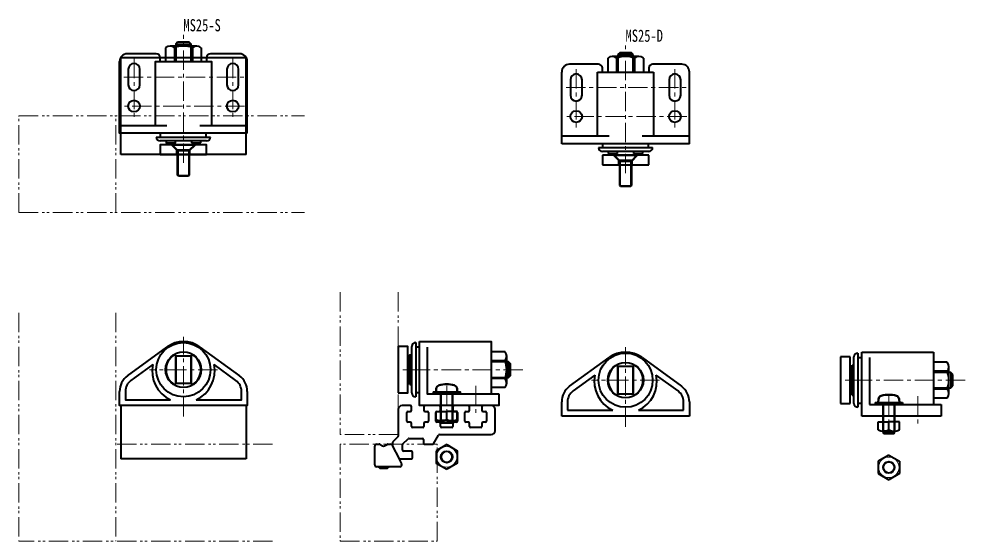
# Model space of a CAD drawing. Units: millimetres on the paper. Extents: x -622 to 995, y -460 to 705.
# Drawn here: x -19.5 to 225, y 154.5 to 289.3 of the extents above; entities that cross this region are included whole.
import ezdxf
from ezdxf.enums import TextEntityAlignment as Align

# ---------------------------------------------------------------- set-up
doc = ezdxf.new("R2010")
doc.units = ezdxf.units.MM
doc.linetypes.add('CHAIN1', pattern=[8, 5, -1, 1, -1])
doc.linetypes.add('DOUBLE_CHAIN1', pattern=[8.8, 5, -1, 0.6, -0.6, 0.6, -1])
for name, color, linetype, lineweight in [('0-0', 7, 'Continuous', 18), ('0-1', 4, 'Continuous', 18), ('0-2', 7, 'Continuous', 40), ('0-3', 4, 'Continuous', 18), ('0-4', 4, 'DOUBLE_CHAIN1', 18)]:
    doc.layers.add(name, color=color, linetype=linetype, lineweight=lineweight)
doc.styles.add('ＭＳ ゴシック', font='')
doc.styles.get('ＭＳ ゴシック').set_extended_font_data('MS Gothic')

msp = doc.modelspace()

# ---------------------------------------------------------------- linework, layer by layer
at = {"layer": '0-0', "color": 4, "linetype": 'CHAIN1'}
for p, q in [((23, 252.199), (23, 285.19)), ((137.235, 249.497), (137.235, 282.488)), ((10.25, 279.044), (10.25, 263.249)), ((35.75, 279.044), (35.75, 263.249)), ((124.485, 276.342), (124.485, 260.548)), ((149.985, 276.342), (149.985, 260.548)), ((7.636, 274.328), (38.792, 274.328)), ((121.871, 271.626), (153.026, 271.626)), ((38.792, 266.828), (7.636, 266.828)), ((153.026, 264.126), (121.871, 264.126)), ((23, 186.684), (23, 207.251)), ((137.235, 183.982), (137.235, 204.55)), ((31.794, 198.75), (14.215, 198.75)), ((110.721, 198.75), (79.321, 198.75)), ((146.028, 196.048), (128.449, 196.048)), ((224.955, 196.048), (193.556, 196.048)), ((91.019, 194.584), (91.019, 187.557)), ((98.519, 194.584), (98.519, 187.557)), ((205.254, 191.882), (205.254, 184.855)), ((212.754, 191.882), (212.754, 184.855))]:
    msp.add_line(p, q, dxfattribs=at)
at = {"layer": '0-0', "lineweight": 40}
for p, q in [((18.381, 281.913), (18.381, 278.328)), ((26.464, 282.328), (19.536, 282.328)), ((20.691, 281.913), (20.691, 278.328)), ((21, 282.828), (25, 282.828)), ((25.309, 281.913), (25.309, 278.328)), ((27.619, 281.913), (27.619, 278.328)), ((16, 280.328), (8.5, 280.328)), ((17, 278.328), (17, 279.328)), ((29, 279.328), (29, 278.328)), ((37.5, 280.328), (30, 280.328)), ((132.616, 279.211), (132.616, 275.626)), ((140.699, 279.626), (133.771, 279.626)), ((134.925, 279.211), (134.925, 275.626)), ((135.735, 280.626), (135.235, 280.126)), ((135.235, 280.126), (139.235, 280.126)), ((135.235, 280.126), (135.235, 275.626)), ((138.735, 280.626), (135.735, 280.626)), ((139.235, 280.126), (138.735, 280.626)), ((139.235, 275.626), (139.235, 280.126)), ((139.544, 279.211), (139.544, 275.626)), ((141.854, 279.211), (141.854, 275.626)), ((8.75, 276.328), (8.75, 272.328)), ((11.75, 272.328), (11.75, 276.328)), ((34.25, 276.328), (34.25, 272.328)), ((37.25, 272.328), (37.25, 276.328)), ((39.5, 259.828), (39.5, 278.328)), ((130.235, 277.626), (122.735, 277.626)), ((131.235, 275.626), (131.235, 276.626)), ((143.235, 276.626), (143.235, 275.626)), ((151.735, 277.626), (144.235, 277.626)), ((120.735, 257.126), (120.735, 275.626)), ((129.985, 275.626), (144.485, 275.626)), ((129.985, 259.126), (129.985, 275.626)), ((144.485, 275.626), (144.485, 259.126)), ((153.735, 257.126), (153.735, 275.626)), ((122.985, 273.626), (122.985, 269.626)), ((125.985, 269.626), (125.985, 273.626)), ((148.485, 273.626), (148.485, 269.626)), ((151.485, 269.626), (151.485, 273.626)), ((6.5, 261.828), (18.723, 261.828)), ((27.277, 261.828), (39.5, 261.828)), ((17.1, 258.828), (17.1, 259.828)), ((28.9, 258.828), (28.9, 259.828)), ((120.735, 259.126), (132.958, 259.126)), ((141.512, 259.126), (153.735, 259.126)), ((16, 258.828), (30, 258.828)), ((29, 257.828), (17, 257.828)), ((25.062, 257.828), (25.062, 257.328)), ((25.062, 257.328), (27.5, 257.328)), ((27.5, 257.328), (27.5, 257.828)), ((153.735, 257.126), (120.735, 257.126)), ((131.335, 256.126), (131.335, 257.126)), ((143.135, 256.126), (143.135, 257.126)), ((130.235, 256.126), (144.235, 256.126)), ((143.235, 255.126), (131.235, 255.126)), ((132.735, 255.126), (132.735, 254.626)), ((132.735, 254.626), (135.173, 254.626)), ((135.173, 254.626), (135.173, 255.126)), ((139.296, 255.126), (139.296, 254.626)), ((139.296, 254.626), (141.735, 254.626)), ((141.735, 254.626), (141.735, 255.126)), ((83.019, 205.75), (83.019, 191.75)), ((8.55, 197.171), (18.723, 204.604)), ((27.277, 204.604), (37.45, 197.171)), ((82.019, 192.75), (82.019, 204.75)), ((83.019, 204.65), (84.019, 204.65)), ((106.104, 203.369), (102.519, 203.369)), ((197.254, 203.048), (197.254, 189.048)), ((198.254, 186.798), (198.254, 203.298)), ((198.254, 203.298), (216.754, 203.298)), ((216.754, 203.298), (216.754, 189.798)), ((20.938, 202.407), (20.938, 195.093)), ((25.062, 195.093), (25.062, 202.407)), ((106.104, 201.059), (102.519, 201.059)), ((106.519, 195.286), (106.519, 202.214)), ((107.019, 200.75), (107.019, 196.75)), ((122.785, 194.47), (132.958, 201.902)), ((141.512, 201.902), (151.684, 194.47)), ((196.254, 190.048), (196.254, 202.048)), ((197.254, 201.948), (198.254, 201.948)), ((200.254, 201.902), (200.254, 189.798)), ((220.339, 200.667), (216.754, 200.667)), ((15.075, 200.081), (9.435, 195.96)), ((36.565, 195.96), (30.925, 200.081)), ((135.173, 199.705), (135.173, 192.391)), ((135.235, 199.548), (135.235, 192.548)), ((139.235, 199.548), (135.235, 199.548)), ((139.235, 192.548), (139.235, 199.548)), ((139.296, 192.391), (139.296, 199.705)), ((195.754, 199.905), (196.254, 199.905)), ((195.754, 192.191), (195.754, 199.905)), ((220.339, 198.358), (216.754, 198.358)), ((221.254, 198.048), (216.754, 198.048)), ((220.754, 192.584), (220.754, 199.512)), ((221.254, 198.048), (221.254, 194.048)), ((221.754, 197.548), (221.254, 198.048)), ((106.104, 196.441), (102.519, 196.441)), ((129.31, 197.379), (123.67, 193.258)), ((150.8, 193.258), (145.16, 197.379)), ((221.754, 194.548), (221.754, 197.548)), ((81.519, 194.893), (82.019, 194.893)), ((106.104, 194.131), (102.519, 194.131)), ((216.754, 194.048), (221.254, 194.048)), ((220.339, 193.739), (216.754, 193.739)), ((221.254, 194.048), (221.754, 194.548)), ((83.019, 192.85), (84.019, 192.85)), ((135.235, 192.548), (139.235, 192.548)), ((195.754, 192.191), (196.254, 192.191)), ((220.339, 191.429), (216.754, 191.429)), ((120.735, 186.798), (120.735, 190.432)), ((122.235, 190.432), (122.235, 188.298)), ((122.235, 188.298), (133.92, 188.298)), ((140.55, 188.298), (152.235, 188.298)), ((152.235, 188.298), (152.235, 190.432)), ((153.735, 190.432), (153.735, 186.798)), ((197.254, 190.148), (198.254, 190.148)), ((200.254, 189.798), (218.754, 189.798)), ((218.754, 189.798), (218.754, 186.798)), ((153.735, 186.798), (120.735, 186.798)), ((218.754, 186.798), (198.254, 186.798))]:
    msp.add_line(p, q, dxfattribs=at)
for points in [[(21.5, 283.328), (21, 282.828), (21, 278.328)], [(25, 278.328), (25, 282.828), (24.5, 283.328), (21.5, 283.328)], [(39.5, 259.828), (6.5, 259.828), (6.5, 278.328)], [(15.75, 261.828), (15.75, 278.328), (30.25, 278.328), (30.25, 261.828)], [(18.5, 257.828), (18.5, 257.328), (20.938, 257.328), (20.938, 257.828)], [(84.019, 206), (102.519, 206), (102.519, 192.5)], [(104.519, 192.5), (104.519, 189.5), (84.019, 189.5), (84.019, 206)], [(86.019, 204.604), (86.019, 192.5), (104.519, 192.5)], [(81.519, 194.893), (81.519, 202.607), (82.019, 202.607)], [(102.519, 196.75), (107.019, 196.75), (107.519, 197.25), (107.519, 200.25), (107.019, 200.75), (102.519, 200.75)], [(39.5, 193.134), (39.5, 189.5), (6.5, 189.5), (6.5, 193.134)], [(8, 193.134), (8, 191), (19.685, 191)], [(26.315, 191), (38, 191), (38, 193.134)]]:
    msp.add_lwpolyline(points, dxfattribs=at)
msp.add_lwpolyline([(21, 195.25), (25, 195.25), (25, 202.25), (21, 202.25)], close=True, dxfattribs=at)
for centre, radius in [((10.25, 266.828), 1.5), ((35.75, 266.828), 1.5), ((124.485, 264.126), 1.5), ((149.985, 264.126), 1.5), ((23, 198.75), 7), ((23, 198.75), 4.6), ((137.235, 196.048), 7), ((137.235, 196.048), 4.6)]:
    msp.add_circle(centre, radius, dxfattribs=at)
for centre, radius, start, end in [((23, 275.695), 6.633, 69.62529, 110.37469), ((8.5, 278.328), 2, 90, 180), ((16, 279.328), 1, 0, 90), ((30, 279.328), 1, 90, 180), ((37.5, 278.328), 2, 0, 90), ((137.235, 272.993), 6.633, 69.62529, 110.37469), ((10.25, 276.328), 1.5, 0, 180), ((35.75, 276.328), 1.5, 0, 180), ((122.735, 275.626), 2, 90, 180), ((130.235, 276.626), 1, 0, 90), ((144.235, 276.626), 1, 90, 180), ((151.735, 275.626), 2, 0, 90), ((124.485, 273.626), 1.5, 0, 180), ((149.985, 273.626), 1.5, 0, 180), ((10.25, 272.328), 1.5, 180, 0), ((35.75, 272.328), 1.5, 180, 0), ((124.485, 269.626), 1.5, 180, 0), ((149.985, 269.626), 1.5, 180, 0), ((17, 258.828), 1, 180, 270), ((29, 258.828), 1, 270, 0), ((131.235, 256.126), 1, 180, 270), ((143.235, 256.126), 1, 270, 0), ((23, 198.75), 7.25, 53.84654, 126.15346), ((83.019, 204.75), 1, 90, 180), ((137.235, 196.048), 7.25, 53.84654, 126.15346), ((197.254, 202.048), 1, 90, 180), ((23, 198.75), 4.5, 121.73171, 238.26829), ((20.738, 202.407), 0.2, 0, 121.73171), ((25.262, 202.407), 0.2, 58.26829, 180), ((23, 198.75), 4.5, 301.73171, 58.26829), ((99.886, 198.75), 6.633, 339.62529, 20.37469), ((23.111, 198.45), 8.2, 168.52539, 245.30076), ((22.889, 198.45), 8.2, 294.69924, 11.47461), ((137.235, 196.048), 4.5, 121.73171, 238.26829), ((134.973, 199.705), 0.2, 0, 121.73171), ((139.496, 199.705), 0.2, 58.26829, 180), ((137.235, 196.048), 4.5, 301.73171, 58.26829), ((214.121, 196.048), 6.633, 339.62529, 20.37469), ((11.5, 193.134), 5, 126.15346, 180), ((11.5, 193.134), 3.5, 126.15346, 180), ((34.5, 193.134), 3.5, 0, 53.84654), ((34.5, 193.134), 5, 0, 53.84654), ((137.346, 195.748), 8.2, 168.52539, 245.30076), ((137.123, 195.748), 8.2, 294.69924, 11.47461), ((20.738, 195.093), 0.2, 238.26829, 0), ((25.262, 195.093), 0.2, 180, 301.73171), ((125.735, 190.432), 5, 126.15346, 180), ((125.735, 190.432), 3.5, 126.15346, 180), ((148.735, 190.432), 3.5, 0, 53.84654), ((148.735, 190.432), 5, 0, 53.84654), ((83.019, 192.75), 1, 180, 270), ((134.973, 192.391), 0.2, 238.26829, 0), ((139.496, 192.391), 0.2, 180, 301.73171), ((197.254, 190.048), 1, 180, 270)]:
    msp.add_arc(centre, radius, start, end, dxfattribs=at)
for centre, major_axis in [((19.536, 280.121), (0, -2.208)), ((26.464, 280.121), (0, -2.208)), ((133.771, 277.419), (0, -2.208)), ((140.699, 277.419), (0, -2.208)), ((104.312, 202.214), (-2.208, 0)), ((218.546, 199.512), (-2.208, 0)), ((104.312, 195.286), (-2.208, 0)), ((218.546, 192.584), (-2.208, 0))]:
    msp.add_ellipse(centre, major_axis=major_axis, ratio=0.8962, start_param=2.5183741, end_param=3.764811, dxfattribs=at)
at = {"layer": '0-1', "color": 5, "lineweight": 40}
for p, q in [((26, 256.828), (24.7, 255.528)), ((21.3, 254.328), (21.3, 255.528)), ((24.7, 254.328), (24.7, 255.528)), ((131.235, 254.126), (131.235, 251.626)), ((143.235, 254.126), (131.235, 254.126)), ((134.235, 254.126), (135.535, 252.826)), ((135.535, 252.826), (138.935, 252.826)), ((135.535, 251.626), (135.535, 252.826)), ((140.235, 254.126), (138.935, 252.826)), ((138.935, 251.626), (138.935, 252.826)), ((143.235, 251.626), (143.235, 254.126)), ((131.235, 251.626), (143.235, 251.626)), ((192.754, 202.048), (192.754, 190.048)), ((195.254, 202.048), (192.754, 202.048)), ((195.254, 190.048), (195.254, 202.048)), ((192.754, 190.048), (195.254, 190.048))]:
    msp.add_line(p, q, dxfattribs=at)
for points in [[(29, 254.328), (29, 256.828), (17, 256.828), (17, 254.328)], [(78.519, 192.75), (81.019, 192.75), (81.019, 204.75), (78.519, 204.75)]]:
    msp.add_lwpolyline(points, close=True, dxfattribs=at)
msp.add_lwpolyline([(20, 256.828), (21.3, 255.528), (24.7, 255.528)], dxfattribs=at)
at = {"layer": '0-2'}
for p, q in [((39.2, 279.328), (6.8, 279.328)), ((6.8, 254.328), (6.8, 279.328)), ((39.2, 254.328), (39.2, 279.328)), ((39.2, 254.328), (6.8, 254.328)), ((39.2, 189.5), (39.2, 175.7)), ((78.519, 188.5), (78.519, 181.624)), ((81.619, 189.5), (79.519, 189.5)), ((81.919, 188.3), (81.919, 189.2)), ((85.119, 189.2), (85.119, 188.3)), ((89.119, 189.5), (85.419, 189.5)), ((89.419, 188.3), (89.419, 189.2)), ((92.619, 189.2), (92.619, 188.3)), ((96.619, 189.5), (92.919, 189.5)), ((96.919, 188.3), (96.919, 189.2)), ((100.119, 189.2), (100.119, 188.3)), ((102.519, 189.5), (100.419, 189.5)), ((103.519, 183), (103.519, 188.5)), ((80.719, 185.5), (80.719, 187.7)), ((81.019, 188), (81.619, 188)), ((85.419, 188), (86.019, 188)), ((86.319, 187.7), (86.319, 185.5)), ((88.219, 185.5), (88.219, 187.7)), ((88.519, 188), (89.119, 188)), ((92.919, 188), (93.519, 188)), ((93.819, 187.7), (93.819, 185.5)), ((95.719, 185.5), (95.719, 187.7)), ((96.019, 188), (96.619, 188)), ((100.419, 188), (101.019, 188)), ((101.319, 187.7), (101.319, 185.5)), ((81.619, 185.2), (81.019, 185.2)), ((81.919, 184.1), (81.919, 184.9)), ((84.819, 183.8), (82.219, 183.8)), ((85.119, 184.9), (85.119, 184.1)), ((86.019, 185.2), (85.419, 185.2)), ((89.119, 185.2), (88.519, 185.2)), ((89.419, 184.1), (89.419, 184.9)), ((92.319, 183.8), (89.719, 183.8)), ((92.619, 184.9), (92.619, 184.1)), ((93.519, 185.2), (92.919, 185.2)), ((96.619, 185.2), (96.019, 185.2)), ((96.919, 184.1), (96.919, 184.9)), ((99.819, 183.8), (97.219, 183.8)), ((100.119, 184.9), (100.119, 184.1)), ((101.019, 185.2), (100.419, 185.2)), ((78.431, 181.412), (77.107, 180.088)), ((79.707, 179.588), (81.031, 180.912)), ((81.244, 181), (84.719, 181)), ((87.606, 179.65), (88.876, 181.85)), ((89.136, 182), (102.519, 182)), ((72.419, 174.2), (72.419, 179)), ((72.919, 179.5), (73.585, 179.5)), ((73.835, 179.433), (74.469, 179.067)), ((74.969, 179.067), (75.603, 179.433)), ((75.853, 179.5), (76.51, 179.5)), ((76.957, 179.224), (79.357, 174.424)), ((77.019, 179.876), (77.019, 179.171)), ((77.051, 179.037), (78.636, 175.866)), ((79.619, 178), (79.619, 179.376)), ((85.019, 180.7), (85.019, 179.8)), ((85.319, 179.5), (87.346, 179.5)), ((81.919, 177.7), (79.919, 177.7)), ((82.219, 176), (82.219, 177.4)), ((39.2, 175.7), (6.8, 175.7)), ((78.91, 173.7), (72.919, 173.7)), ((78.905, 175.7), (81.919, 175.7))]:
    msp.add_line(p, q, dxfattribs=at)
for points in [[(39.2, 189.5), (6.8, 189.5), (6.8, 175.7)], [(73.319, 173.7), (73.719, 173.3), (75.719, 173.3), (76.119, 173.7)]]:
    msp.add_lwpolyline(points, dxfattribs=at)
for centre, radius, start, end in [((79.519, 188.5), 1, 90, 180), ((81.619, 189.2), 0.3, 0, 90), ((81.619, 188.3), 0.3, 270, 0), ((85.419, 189.2), 0.3, 90, 180), ((85.419, 188.3), 0.3, 180, 270), ((89.119, 189.2), 0.3, 0, 90), ((89.119, 188.3), 0.3, 270, 0), ((92.919, 189.2), 0.3, 90, 180), ((92.919, 188.3), 0.3, 180, 270), ((96.619, 189.2), 0.3, 0, 90), ((96.619, 188.3), 0.3, 270, 0), ((100.419, 189.2), 0.3, 90, 180), ((100.419, 188.3), 0.3, 180, 270), ((102.519, 188.5), 1, 0, 90), ((81.019, 187.7), 0.3, 90, 180), ((86.019, 187.7), 0.3, 0, 90), ((88.519, 187.7), 0.3, 90, 180), ((93.519, 187.7), 0.3, 0, 90), ((96.019, 187.7), 0.3, 90, 180), ((101.019, 187.7), 0.3, 0, 90), ((81.019, 185.5), 0.3, 180, 270), ((81.619, 184.9), 0.3, 0, 90), ((82.219, 184.1), 0.3, 180, 270), ((84.819, 184.1), 0.3, 270, 0), ((85.419, 184.9), 0.3, 90, 180), ((86.019, 185.5), 0.3, 270, 0), ((88.519, 185.5), 0.3, 180, 270), ((89.119, 184.9), 0.3, 0, 90), ((89.719, 184.1), 0.3, 180, 270), ((92.319, 184.1), 0.3, 270, 0), ((92.919, 184.9), 0.3, 90, 180), ((93.519, 185.5), 0.3, 270, 0), ((96.019, 185.5), 0.3, 180, 270), ((96.619, 184.9), 0.3, 0, 90), ((97.219, 184.1), 0.3, 180, 270), ((99.819, 184.1), 0.3, 270, 0), ((100.419, 184.9), 0.3, 90, 180), ((101.019, 185.5), 0.3, 270, 0), ((78.219, 181.624), 0.3, 315, 0), ((81.244, 180.7), 0.3, 90, 135), ((84.719, 180.7), 0.3, 0, 90), ((89.136, 181.7), 0.3, 90, 150), ((102.519, 183), 1, 270, 0), ((72.919, 179), 0.5, 90, 180), ((73.585, 179), 0.5, 59.99932, 90), ((74.719, 179.5), 0.5, 239.99931, 299.99737), ((75.853, 179), 0.5, 90, 119.99737), ((76.51, 179), 0.5, 26.56505, 90), ((77.319, 179.876), 0.3, 135, 180), ((77.319, 179.171), 0.3, 180, 206.56505), ((79.919, 179.376), 0.3, 135, 180), ((85.319, 179.8), 0.3, 180, 270), ((87.346, 179.8), 0.3, 270, 330), ((79.919, 178), 0.3, 180, 270), ((81.919, 177.4), 0.3, 0, 90), ((72.919, 174.2), 0.5, 180, 270), ((78.905, 176), 0.3, 206.56505, 270), ((78.91, 174.2), 0.5, 270, 26.56505), ((81.919, 176), 0.3, 270, 0)]:
    msp.add_arc(centre, radius, start, end, dxfattribs=at)
at = {"layer": '0-3', "color": 2, "lineweight": 50}
for p, q in [((20, 256.828), (21.5, 255.328)), ((20, 256.828), (26, 256.828)), ((26, 256.828), (24.5, 255.328)), ((21.5, 255.328), (24.5, 255.328)), ((21.5, 255.328), (21.5, 249.028)), ((24.5, 255.328), (24.5, 249.028)), ((134.235, 254.126), (140.235, 254.126)), ((135.735, 252.626), (135.735, 246.326)), ((140.235, 254.126), (138.735, 252.626)), ((138.735, 252.626), (138.735, 246.326)), ((21.7, 248.828), (21.5, 249.028)), ((21.7, 248.828), (24.3, 248.828)), ((24.3, 248.828), (24.5, 249.028)), ((135.935, 246.126), (135.735, 246.326)), ((88.269, 193), (88.343, 193.847)), ((93.769, 193), (93.695, 193.847)), ((89.519, 193), (89.519, 185.2)), ((92.519, 193), (92.519, 185.2)), ((202.504, 190.298), (202.578, 191.145)), ((208.004, 190.298), (207.93, 191.145)), ((203.754, 190.298), (203.754, 182.498)), ((206.754, 190.298), (206.754, 182.498)), ((89.719, 185), (89.519, 185.2)), ((89.719, 185), (92.319, 185)), ((92.319, 185), (92.519, 185.2)), ((203.954, 182.298), (203.754, 182.498))]:
    msp.add_line(p, q, dxfattribs=at)
at = {"layer": '0-3'}
for p, q in [((21.7, 255.328), (21.7, 248.828)), ((24.3, 255.328), (24.3, 248.828)), ((135.935, 252.626), (135.935, 246.126)), ((138.535, 252.626), (138.535, 246.126)), ((21.5, 249.028), (24.5, 249.028)), ((135.735, 246.326), (138.735, 246.326)), ((89.719, 193), (89.719, 185)), ((92.319, 193), (92.319, 185)), ((203.954, 190.298), (203.954, 182.298)), ((206.554, 190.298), (206.554, 182.298)), ((89.519, 185.2), (92.519, 185.2)), ((203.754, 182.498), (206.754, 182.498))]:
    msp.add_line(p, q, dxfattribs=at)
at = {"layer": '0-3', "color": 1, "lineweight": 40}
for p, q in [((87.519, 193), (87.519, 192.5)), ((201.754, 190.298), (208.754, 190.298)), ((201.754, 190.298), (201.754, 189.798)), ((208.754, 190.298), (208.754, 189.798)), ((88.269, 188), (91.019, 188)), ((93.769, 188), (91.019, 188)), ((91.019, 185.903), (91.019, 188)), ((202.504, 185.298), (205.254, 185.298)), ((205.254, 183.201), (205.254, 185.298)), ((208.004, 185.298), (205.254, 185.298))]:
    msp.add_line(p, q, dxfattribs=at)
at = {"layer": '0-3', "color": 7, "lineweight": 40}
for p, q in [((88.269, 185.903), (88.269, 188)), ((93.769, 185.903), (93.769, 188)), ((91.019, 185.6), (89.644, 185.6)), ((91.019, 185.6), (92.394, 185.6)), ((202.504, 183.201), (202.504, 185.298)), ((208.004, 183.201), (208.004, 185.298)), ((205.254, 182.898), (203.879, 182.898)), ((205.254, 182.898), (206.629, 182.898)), ((91.019, 179.408), (88.269, 177.82)), ((205.254, 176.706), (202.504, 175.118)), ((205.254, 176.706), (208.004, 175.118)), ((202.504, 175.118), (202.504, 171.943)), ((208.004, 175.118), (208.004, 171.943)), ((202.504, 171.943), (205.254, 170.355)), ((208.004, 171.943), (205.254, 170.355))]:
    msp.add_line(p, q, dxfattribs=at)
at = {"layer": '0-3', "color": 2, "lineweight": 50}
for points in [[(134.235, 254.126), (135.735, 252.626), (138.735, 252.626)], [(135.935, 246.126), (138.535, 246.126), (138.735, 246.326)], [(203.954, 182.298), (206.554, 182.298), (206.754, 182.498)]]:
    msp.add_lwpolyline(points, dxfattribs=at)
at = {"layer": '0-3', "color": 1, "lineweight": 40}
msp.add_lwpolyline([(87.519, 193), (94.519, 193), (94.519, 192.5)], dxfattribs=at)
at = {"layer": '0-3', "color": 7, "lineweight": 40}
for points in [[(91.019, 179.408), (93.769, 177.82), (93.769, 174.644), (91.019, 173.057)], [(88.269, 177.82), (88.269, 174.644), (91.019, 173.057)]]:
    msp.add_lwpolyline(points, dxfattribs=at)
at = {"layer": '0-3'}
for centre, radius in [((91.019, 176.232), 2.65), ((91.019, 176.232), 1.285), ((205.254, 173.53), 2.65), ((205.254, 173.53), 1.285)]:
    msp.add_circle(centre, radius, dxfattribs=at)
at = {"layer": '0-3', "color": 7, "lineweight": 40}
for centre in [(91.019, 176.232), (205.254, 173.53)]:
    msp.add_circle(centre, 1.5, dxfattribs=at)
at = {"layer": '0-3', "color": 2, "lineweight": 50}
for centre, radius, start, end in [((89.34, 193.76), 1, 106.25702, 175), ((91.019, 188), 7, 73.74297, 106.25702), ((92.699, 193.76), 1, 4.99998, 73.74297), ((203.574, 191.058), 1, 106.25702, 175), ((205.254, 185.298), 7, 73.74297, 106.25702), ((206.934, 191.058), 1, 4.99998, 73.74297)]:
    msp.add_arc(centre, radius, start, end, dxfattribs=at)
at = {"layer": '0-3', "color": 1, "lineweight": 40}
for centre in [(89.644, 188.868), (92.394, 188.868), (203.879, 186.166), (206.629, 186.166)]:
    msp.add_arc(centre, 3.268, 245.11524, 294.88476, dxfattribs=at)
at = {"layer": '0-4'}
for p, q in [((-19.5, 239.328), (-19.5, 264.328)), ((-19.5, 264.328), (54.31, 264.328)), ((5.5, 239.328), (5.5, 264.328)), ((-19.5, 239.328), (54.31, 239.328)), ((63.519, 218.749), (63.519, 182)), ((-19.5, 213.466), (-19.5, 154.5)), ((5.5, 213.466), (5.5, 154.5)), ((46.049, 179.5), (5.5, 179.5)), ((46.049, 154.5), (-19.5, 154.5))]:
    msp.add_line(p, q, dxfattribs=at)
msp.add_lwpolyline([(78.519, 218.749), (78.519, 182), (63.519, 182)], dxfattribs=at)
msp.add_lwpolyline([(63.519, 154.5), (88.519, 154.5), (88.519, 179.5), (63.519, 179.5)], close=True, dxfattribs=at)

# ---------------------------------------------------------------- texts
at = {"layer": '0-0', "style": 'ＭＳ ゴシック', "width": 0.75}
for s, p in [('MS25-S', (23, 285.19)), ('MS25-D', (137.235, 282.488))]:
    msp.add_text(s, height=3.152, dxfattribs=at).set_placement(p, align=Align.BOTTOM_LEFT)

doc.saveas('drawing.dxf')
